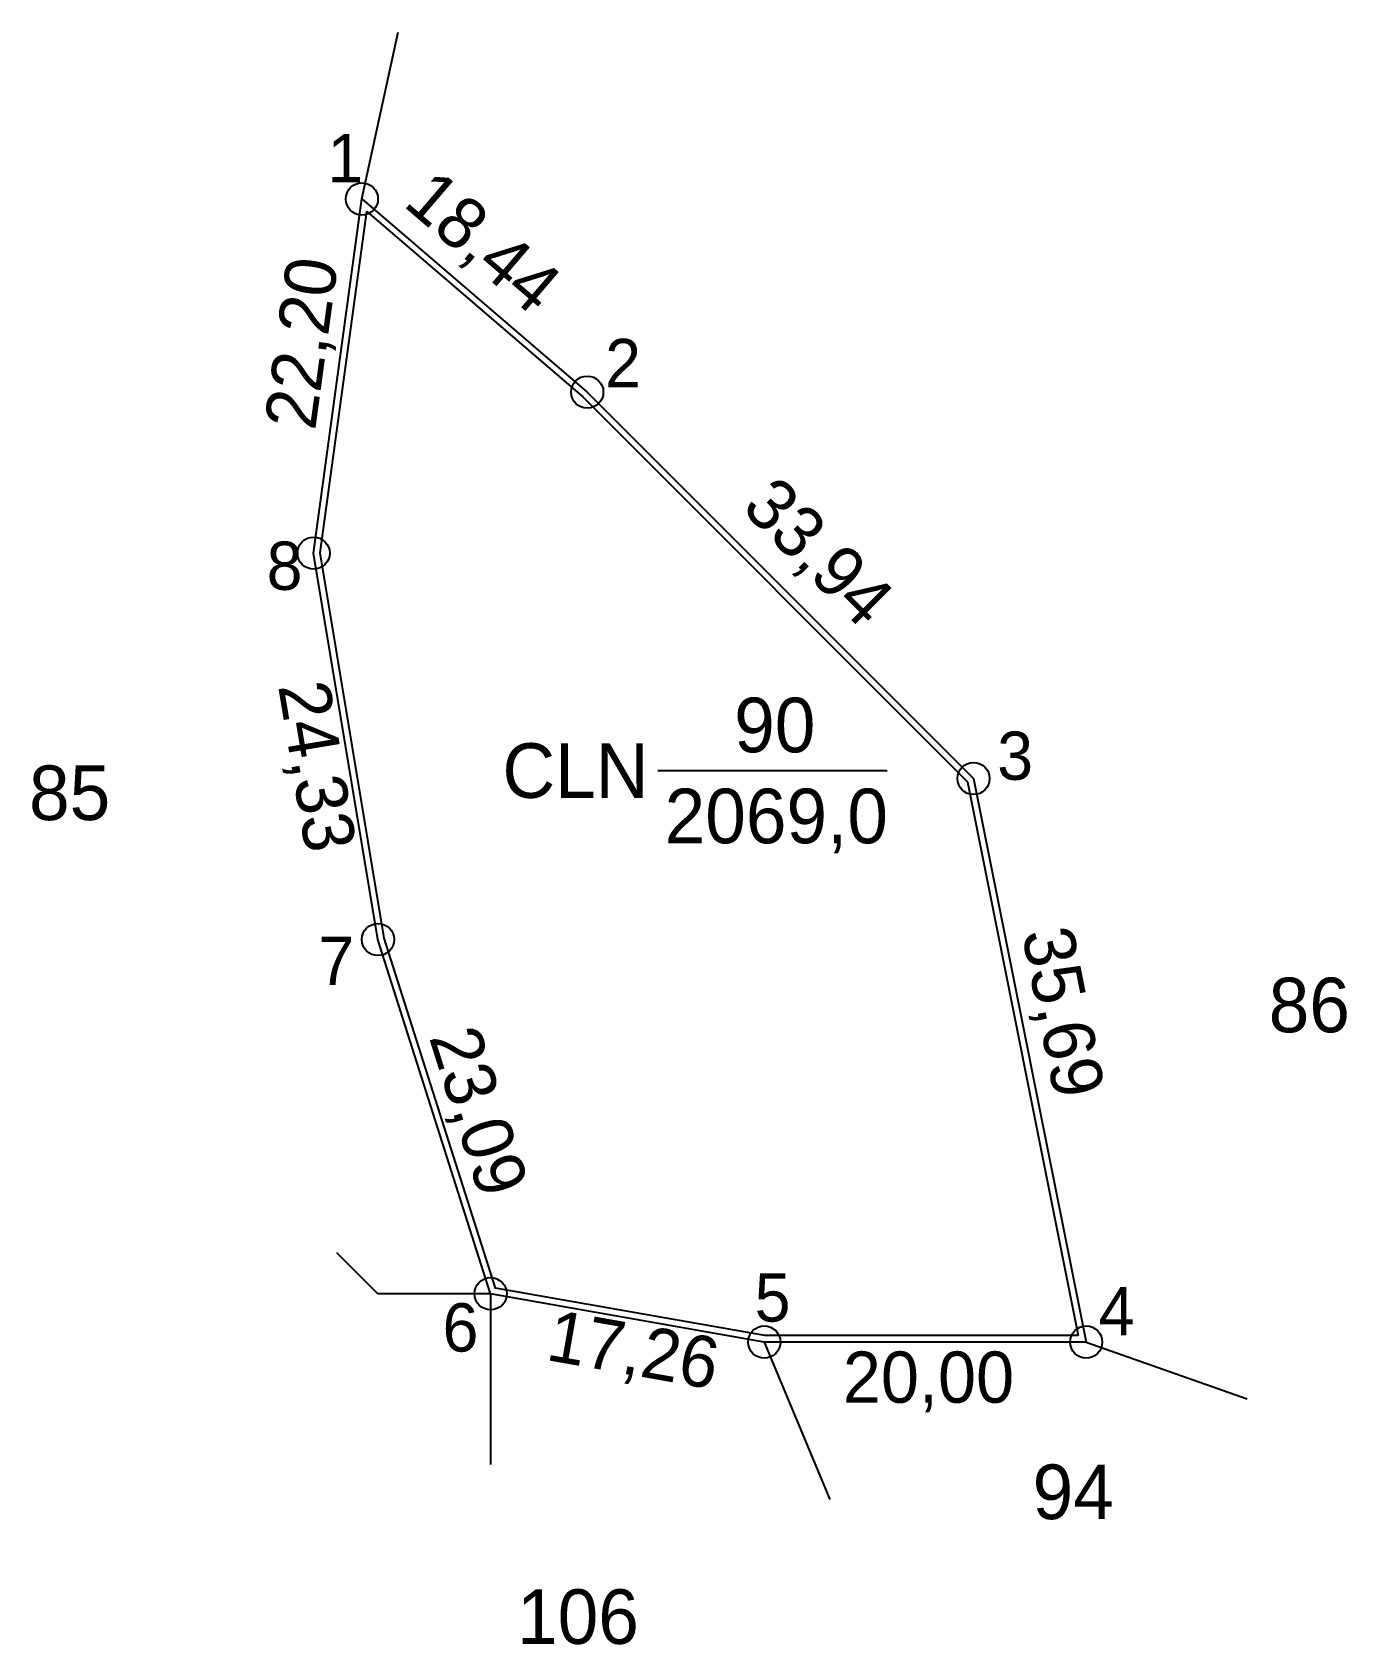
# Model space of a CAD drawing. Extents: x 553940 to 554021, y 1840328 to 1840428.
import ezdxf

# ---------------------------------------------------------------- set-up
doc = ezdxf.new("R2010")
doc.units = 0
for name, color, linetype in [('CanhThua', 7, 'Continuous'), ('ChieuDaiCanhThua', 7, 'Continuous'), ('Level 2', 7, 'Continuous'), ('MocDinhThua', 7, 'Continuous'), ('NhanDiaChinhThua', 7, 'Continuous'), ('NhanTuCan', 7, 'Continuous'), ('RauThua', 7, 'Continuous'), ('SoHieuDinhThua', 7, 'Continuous')]:
    doc.layers.add(name, color=color, linetype=linetype)

msp = doc.modelspace()

# ---------------------------------------------------------------- linework, layer by layer
at = {"layer": 'CanhThua'}
for p, q in [((553957, 1840396), (553960, 1840418)), ((553960, 1840418), (553974, 1840406)), ((553974, 1840406), (553998, 1840382)), ((553961, 1840372), (553957, 1840396)), ((553998, 1840382), (554005, 1840347)), ((553968, 1840350), (553961, 1840372)), ((553985, 1840347), (553968, 1840350)), ((554005, 1840347), (553985, 1840347))]:
    msp.add_line(p, q, dxfattribs=at)
at = {"layer": 'Level 2'}
msp.add_lwpolyline([(554004.51, 1840347.4), (553985.04, 1840347.4), (553968.31, 1840350.35), (553961.39, 1840372.09), (553957.4, 1840396.01), (553960.3, 1840417.22), (553973.73, 1840405.71), (553997.63, 1840381.8)], close=True, dxfattribs=at)
at = {"layer": 'MocDinhThua'}
for centre in [(553960, 1840418), (553974, 1840406), (553957, 1840396), (553998, 1840382), (553961, 1840372), (553968, 1840350), (553985, 1840347), (554005, 1840347)]:
    msp.add_circle(centre, 1, dxfattribs=at)
at = {"layer": 'NhanDiaChinhThua'}
msp.add_line((553978.38, 1840382.5), (553992.64, 1840382.5), dxfattribs=at)
at = {"layer": 'RauThua'}
for p, q in [((553960, 1840418), (553962.26, 1840428.36)), ((553961, 1840350), (553958.45, 1840352.55)), ((553968, 1840350), (553961, 1840350)), ((553968, 1840350), (553968, 1840339.4)), ((553985, 1840347), (553989.08, 1840337.22)), ((554005, 1840347), (554015, 1840343.47))]:
    msp.add_line(p, q, dxfattribs=at)

# ---------------------------------------------------------------- texts
at = {"layer": 'ChieuDaiCanhThua'}
for s, rotation, p in [('18,44', 319.3987, (553962.49, 1840417.62)), ('22,20', 82.2348, (553957.09, 1840403.57)), ('33,94', 315, (553983.51, 1840398.74)), ('24,33', 279.4623, (553954.79, 1840387.76)), ('35,69', 281.3099, (554000.99, 1840372.41)), ('23,09', 287.6501, (553964.15, 1840365.94)), ('17,26', 349.992, (553971.36, 1840345.9))]:
    msp.add_text(s, height=3.18, rotation=rotation, dxfattribs=at).set_placement(p)
msp.add_text('20,00', height=3.18, dxfattribs=at).set_placement((553989.88, 1840343.23))
at = {"layer": 'NhanDiaChinhThua'}
for s, p in [('90', (553983.13, 1840383.63)), ('CLN', (553968.73, 1840380.8)), ('2069,0', (553978.81, 1840377.98))]:
    msp.add_text(s, height=3.392, dxfattribs=at).set_placement(p)
at = {"layer": 'NhanTuCan'}
for s, p in [('85', (553939.32, 1840379.42)), ('86', (554016.34, 1840366.24)), ('94', (554001.67, 1840336)), ('106', (553969.64, 1840328.25))]:
    msp.add_text(s, height=3.392, dxfattribs=at).set_placement(p)
at = {"layer": 'SoHieuDinhThua'}
for s, p in [('1', (553957.85, 1840419.04)), ('2', (553975.11, 1840406.31)), ('8', (553954.08, 1840393.72)), ('3', (553999.47, 1840381.92)), ('7', (553957.29, 1840369.17)), ('5', (553984.4, 1840348.27)), ('4', (554005.77, 1840347.42)), ('6', (553965.01, 1840346.41))]:
    msp.add_text(s, height=3, dxfattribs=at).set_placement(p)

doc.saveas('drawing.dxf')
